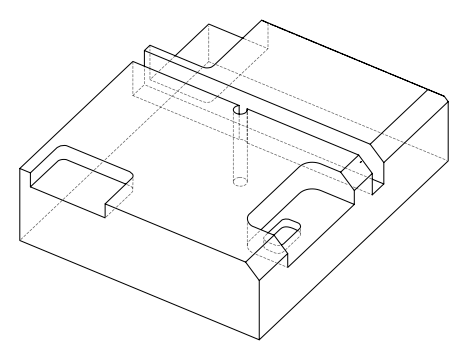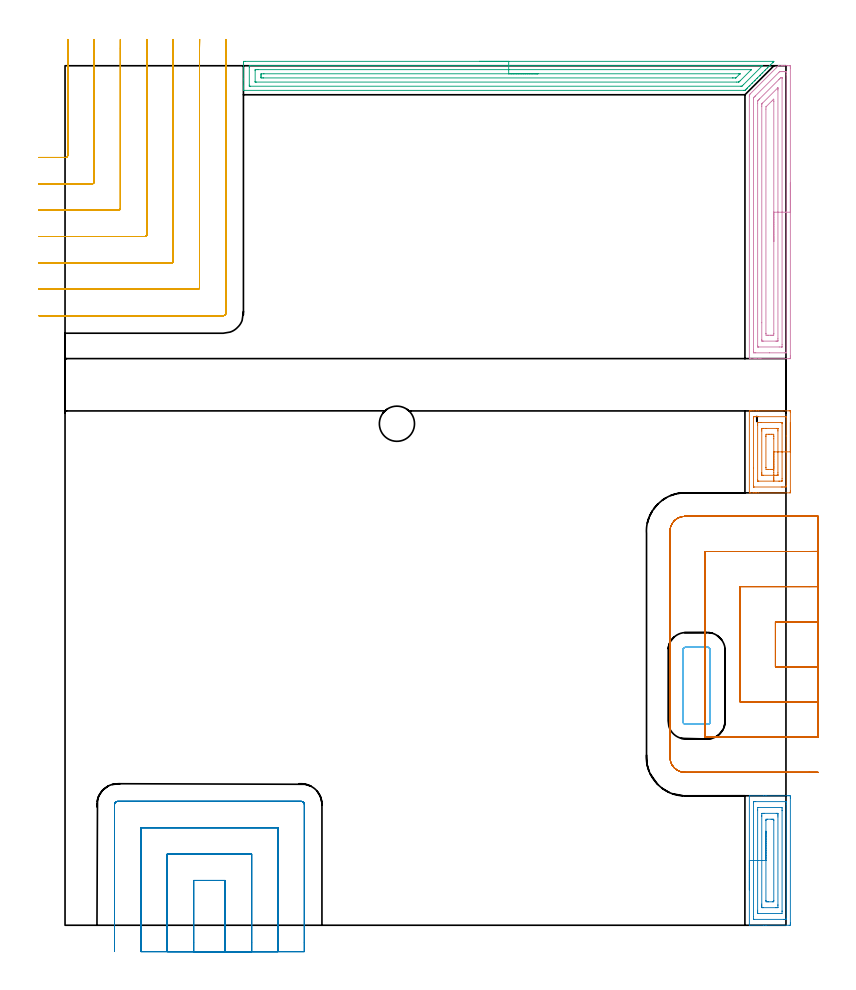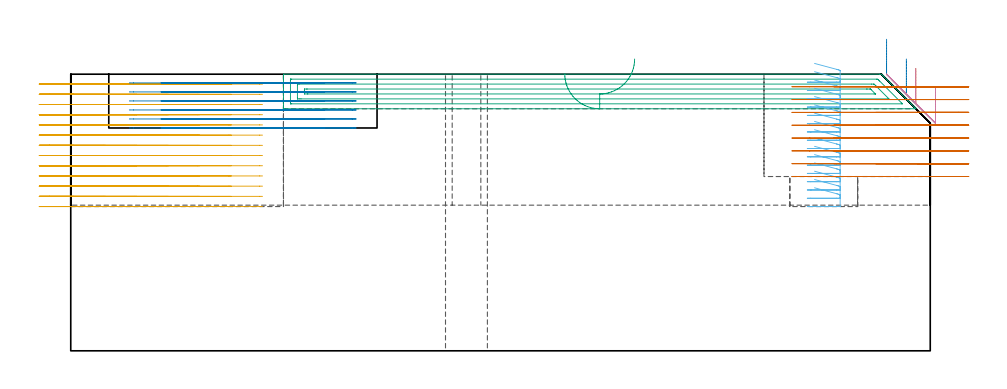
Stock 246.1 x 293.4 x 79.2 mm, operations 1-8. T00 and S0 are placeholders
(PLAN: 11 operations, 7 tool changes, 71.4 min)
(1 AREA_MILL | FG_CHAMFER_SURFACE | UGT0205_001 | 1.43 min | 4120 mm3)
(2 AREA_MILL_1 | FG_CHAMFER_SURFACE_1 | UGT0205_001 | 2.08 min | 5020 mm3)
(3 AREA_MILL_2 | FG_CHAMFER_SURFACE_2 | UGT0205_001 | 5.86 min | 9342 mm3)
(4 AREA_MILL_3 | FG_CHAMFER_SURFACE_3 | UGT0205_001 | 4.18 min | 9931 mm3)
(5 MILL_CORNER_NOTCH_RECTANGULAR | CORNER_NOTCH_RECTANGULAR | NXT0201_011 | Follow Part, ap 3, ae 75% | 21.27 min | 210080 mm3)
(6 MILL_RECTANGULAR_POCKET | POCKET_RECTANGULAR_STRAIGHT | NXT0201_013 | Follow Part, ap 2.5, ae 75% | 3.62 min | 25535 mm3)
(7 MILL_SLOT | SLOT_PARTIAL_RECTANGULAR | NXT0201_012 | Follow Part, ap 4, ae 75% | 12.75 min | 120935 mm3)
(8 MILL_SLOT_1 | SLOT_PARTIAL_RECTANGULAR_1 | NXT0201_011 | Follow Part, ap 3, ae 75% | 8.46 min | 56816 mm3)
(9 MILL_RECTANGULAR_SLOT | SLOT_RECTANGULAR | NXT0201_012 | Follow Part, ap 4, ae 75% | 11.36 min | 163171 mm3)
(10 SPOT_DRILL | STEP1HOLE | NXT0321_9005460120000 | 0.03 min | 5 mm3)
(11 DRILL_THROUGH_HOLE_INTO_CENTER | STEP1HOLE | UGT0301_515 | 0.35 min | 8362 mm3)
(TOOL UGT0205_001 | Chamfer Mill 20 x 3 x 45 deg. | D20 FL50 Z2)
(TOOL NXT0201_011 | ENDMILL 12mm [2P460-1200-NA 1630] | D12 FL38 Z6)
(TOOL NXT0201_013 | ENDMILL 10mm | D10 FL30 Z4)
(TOOL NXT0201_012 | ENDMILL 16mm [2P460-1600-NA 1630] | D16 FL38 Z6)
(TOOL NXT0321_9005460120000 | NC Spot Drill, 142deg, 12mm, Carbide, Uncoated | D12 PA142 FL30 Z2)
(TOOL UGT0301_515 | Carbide Drill 12.0 mm | D12 PA118 FL101 Z2)
(OP 1 AREA_MILL)
G17 G21 G94 G90
T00 M6
G54
G17 G0 G90 X247.6 Y171.6 S1061 M3
G43 Z89.2 H0
Z75.2
G94 G1 Y171.562 Z74.328 F250.
Y171.448 Z73.464
Y171.259 Z72.612
Y170.997 Z71.78
Y170.663 Z70.974
Y170.26 Z70.2
Y169.792 Z69.464
Y169.26 Z68.772
Y168.671 Z68.129
Y168.028 Z67.54
Y167.336 Z67.008
Y166.6 Z66.54
Y165.826 Z66.137
Y165.02 Z65.803
Y164.188 Z65.541
Y163.336 Z65.352
Y162.472 Z65.238
Y161.6 Z65.2
Y148.209
X247.595 Y147.729 Z65.203
X247.592 Y147.61 Z65.206
X247.468 Y147.6 Z65.329
X236.646 Z76.147
X236.088 Z76.708
X235.768 Z77.028
X235.21 Z77.586
X234.889 Z77.905
X233.9 Z78.9
X233.747 Y147.603 Z79.045
X233.626 Y147.61 Z79.166
X233.604 Y147.657 Z79.19
X233.6 Y147.763 Z79.2
Y175.437
X233.602 Y175.59 Z79.188
X233.747 Y175.597 Z79.045
X233.9 Y175.6 Z78.9
X234.248 Z78.551
X234.889 Z77.905
X236.088 Z76.708
X236.646 Z76.147
X247.189 Z65.608
X247.471 Y175.597 Z65.326
X247.592 Y175.59 Z65.205
X247.599 Y175.467 Z65.199
X247.6 Y174.991 Z65.2
Y161.6
X246.186 Z66.614
X246.185 Y150.122 Z66.615
X246.184 Y149.995 Z66.616
X246.179 Y149.621 Z66.621
X245.814 Y149.606 Z66.986
X245.432 Y149.602 Z67.368
X244.942 Y149.6 Z67.858
X244.553 Z68.247
X235.278 Z77.522
X235.092 Y149.602 Z77.708
X235.062 Y149.604 Z77.738
X235.032 Y149.61 Z77.768
X235.021 Y149.617 Z77.779
X235.02 Y149.639 Z77.78
X235.015 Y149.867 Z77.785
X235.014 Y156.149 Z77.786
X235.015 Y173.078 Z77.785
X235.016 Y173.205 Z77.784
X235.021 Y173.579 Z77.779
X235.386 Y173.593 Z77.414
X235.768 Y173.598 Z77.032
X236.258 Y173.6 Z76.542
X236.646 Z76.154
X245.922 Z66.878
X246.108 Y173.598 Z66.692
X246.138 Y173.596 Z66.662
X246.168 Y173.59 Z66.632
X246.179 Y173.583 Z66.621
X246.18 Y173.561 Z66.62
X246.185 Y173.333 Z66.615
X246.186 Y167.02 Z66.614
Y161.6
X244.772 Z68.028
X244.771 Y152.451 Z68.029
X244.769 Y151.78 Z68.031
X244.767 Y151.67 Z68.033
X244.765 Y151.622 Z68.035
X244.723 Y151.608 Z68.077
X244.553 Y151.604 Z68.247
X243.852 Y151.6 Z68.948
X243.675 Z69.125
X236.823 Y151.601 Z75.977
X236.646 Y151.604 Z76.154
X236.47 Y151.61 Z76.33
X236.435 Y151.617 Z76.365
X236.432 Y151.648 Z76.368
X236.43 Y151.706 Z76.37
X236.429 Y151.78 Z76.371
X236.428 Y152.002 Z76.372
X236.429 Y170.749 Z76.371
X236.431 Y171.42 Z76.369
X236.433 Y171.53 Z76.367
X236.435 Y171.578 Z76.365
X236.477 Y171.592 Z76.323
X236.646 Y171.596 Z76.154
X237.348 Y171.6 Z75.452
X237.525 Z75.275
X244.377 Y171.599 Z68.423
X244.553 Y171.596 Z68.247
X244.73 Y171.59 Z68.07
X244.765 Y171.583 Z68.035
X244.768 Y171.552 Z68.032
X244.77 Y171.494 Z68.03
X244.771 Y171.42 Z68.029
X244.772 Y171.198 Z68.028
Y161.6
X243.357 Z69.443
Y154.458
X243.356 Y153.89 Z69.444
X243.353 Y153.698 Z69.447
X243.35 Y153.631 Z69.45
X243.345 Y153.609 Z69.455
X243.324 Y153.607 Z69.476
X243.219 Y153.604 Z69.581
X242.796 Y153.6 Z70.004
X242.762 Z70.038
X241.918 Z70.882
X238.37 Z74.43
X237.981 Y153.607 Z74.819
X237.884 Y153.61 Z74.916
X237.849 Y153.617 Z74.951
X237.847 Y153.648 Z74.953
X237.845 Y153.731 Z74.955
X237.843 Y154.135 Z74.957
Y154.458
Y168.742
X237.844 Y169.31 Z74.956
X237.847 Y169.501 Z74.953
X237.85 Y169.569 Z74.95
X237.855 Y169.591 Z74.945
X237.876 Y169.592 Z74.924
X237.981 Y169.596 Z74.819
X238.404 Y169.6 Z74.396
X238.438 Z74.362
X239.282 Z73.518
X242.83 Z69.97
X243.219 Y169.593 Z69.581
X243.316 Y169.59 Z69.484
X243.351 Y169.583 Z69.449
X243.353 Y169.552 Z69.447
X243.355 Y169.469 Z69.445
X243.357 Y169.065 Z69.443
Y168.742
Y161.6
X241.943 Z70.857
X241.942 Y156.219 Z70.858
X241.918 Y155.61 Z70.882
X241.669 Y155.603 Z71.131
X241.039 Y155.6 Z71.761
X240.794 Z72.006
X240.161 Z72.639
X239.914 Y155.601 Z72.886
X239.282 Y155.61 Z73.518
X239.258 Y156.244 Z73.542
X239.257 Y156.269 Z73.543
Y166.956
X239.258 Y166.981 Z73.542
X239.282 Y167.59 Z73.518
X239.53 Y167.597 Z73.27
X240.161 Y167.6 Z72.639
X240.406 Z72.394
X241.039 Z71.761
X241.286 Y167.599 Z71.514
X241.918 Y167.59 Z70.882
X241.942 Y166.956 Z70.858
X241.943 Y166.931 Z70.857
Y166.064
Y161.6
Y160.728 Z70.895
Y159.864 Z71.009
Y159.012 Z71.198
Y158.18 Z71.46
Y157.374 Z71.794
Y156.6 Z72.197
Y155.864 Z72.665
Y155.172 Z73.196
Y154.529 Z73.786
Y153.94 Z74.429
Y153.409 Z75.121
Y152.94 Z75.857
Y152.537 Z76.631
Y152.203 Z77.437
Y151.941 Z78.269
Y151.752 Z79.12
Y151.638 Z79.985
Y151.6 Z80.857
G0 Z89.2
M5
M2
(OP 2 AREA_MILL_1)
G17 G21 G94 G90
T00 M6
G54
G17 G0 G90 X233.6 Y12.1 S1061 M3
G43 Z89.2 H0
G94 G1 Y12.138 Z88.328 F250.
Y12.252 Z87.463
Y12.441 Z86.612
Y12.703 Z85.78
Y13.037 Z84.974
Y13.44 Z84.2
Y13.909 Z83.464
Y14.44 Z82.772
Y15.029 Z82.129
Y15.672 Z81.539
Y16.364 Z81.008
Y17.1 Z80.54
Y17.874 Z80.137
Y18.68 Z79.803
Y19.512 Z79.541
Y20.364 Z79.352
Y21.228 Z79.238
Y22.1 Z79.2
Y44.171
X233.606 Y44.19 Z79.193
X233.655 Y44.2 Z79.144
X238.462 Z74.337
X239.282 Z73.512
X246.779 Z66.016
X247.189 Y44.197 Z65.606
X247.591 Y44.192 Z65.205
X247.598 Y43.729 Z65.202
X247.6 Y43.316 Z65.2
Y0.941
X247.598 Y0.471 Z65.202
X247.591 Y0.008 Z65.205
X247.189 Y0. Z65.606
X239.282 Z73.512
X238.462 Z74.337
X233.653 Y0.001 Z79.145
X233.605 Y0.01 Z79.193
X233.6 Y0.029 Z79.2
Y22.1
X235.014 Z77.786
X235.015 Y41.838 Z77.785
X235.016 Y41.964 Z77.784
X235.02 Y42.152 Z77.78
X235.022 Y42.19 Z77.778
X235.141 Y42.194 Z77.659
X235.298 Y42.198 Z77.502
X235.533 Y42.2 Z77.267
X235.768 Z77.032
X246.076 Y42.199 Z66.724
X246.144 Y42.194 Z66.656
X246.167 Y42.19 Z66.633
X246.179 Y42.184 Z66.621
X246.181 Y42.156 Z66.619
X246.184 Y42.091 Z66.616
X246.185 Y41.964 Z66.615
X246.186 Y41.206 Z66.614
X246.185 Y2.362 Z66.615
X246.184 Y2.236 Z66.616
X246.18 Y2.048 Z66.62
X246.178 Y2.01 Z66.622
X246.059 Y2.006 Z66.741
X245.902 Y2.002 Z66.898
X245.667 Y2. Z67.133
X245.432 Z67.368
X235.124 Y2.001 Z77.676
X235.056 Y2.006 Z77.744
X235.033 Y2.01 Z77.767
X235.021 Y2.016 Z77.779
X235.019 Y2.044 Z77.781
X235.016 Y2.11 Z77.784
X235.015 Y2.236 Z77.785
X235.014 Y2.994 Z77.786
Y22.1
X236.428 Z76.372
X236.429 Y39.315 Z76.371
X236.43 Y39.533 Z76.37
X236.436 Y40.198 Z76.364
X236.645 Y40.2 Z76.155
X244.551 Z68.249
X244.765 Y40.198 Z68.035
X244.768 Y39.983 Z68.032
X244.771 Y39.315 Z68.029
X244.772 Y39.096
X244.771 Y4.885
X244.77 Y4.667 Z68.03
X244.764 Y4.002 Z68.036
X244.555 Y4. Z68.245
X236.649 Z76.151
X236.436 Y4.002 Z76.364
X236.432 Y4.217 Z76.368
X236.429 Y4.885 Z76.371
Y5.104
X236.428 Y22.1 Z76.372
X237.843 Z74.957
Y37.23
X237.844 Y37.55 Z74.956
X237.848 Y38.108 Z74.952
X237.849 Y38.184 Z74.951
X237.919 Y38.19 Z74.881
X238.08 Y38.195 Z74.72
X238.404 Y38.199 Z74.396
X238.635 Y38.2 Z74.165
X242.796 Z70.004
X243.028 Z69.772
X243.21 Y38.197 Z69.59
X243.302 Y38.194 Z69.498
X243.343 Y38.19 Z69.457
X243.35 Y38.168 Z69.45
X243.355 Y37.872 Z69.445
X243.356 Y37.55 Z69.444
X243.357 Y36.986 Z69.443
Y6.97
X243.356 Y6.651 Z69.444
X243.352 Y6.092 Z69.448
X243.351 Y6.016 Z69.449
X243.281 Y6.01 Z69.519
X243.12 Y6.005 Z69.68
X242.796 Y6.001 Z70.004
X242.565 Y6. Z70.235
X238.404 Z74.396
X238.172 Z74.628
X237.99 Y6.003 Z74.81
X237.898 Y6.006 Z74.902
X237.857 Y6.01 Z74.943
X237.85 Y6.032 Z74.95
X237.846 Y6.329 Z74.955
X237.844 Y6.651 Z74.956
X237.843 Y7.214 Z74.957
Y22.1
X239.257 Z73.543
Y35.784
X239.258 Y35.808 Z73.542
X239.282 Y36.19 Z73.518
X239.748 Y36.199 Z73.052
X241.039 Y36.2 Z71.761
X241.505 Y36.199 Z71.295
X241.918 Y36.19 Z70.882
X241.942 Y35.784 Z70.858
X241.943 Y35.759 Z70.857
Y8.416
X241.942 Y8.392 Z70.858
X241.918 Y8.01 Z70.882
X241.452 Y8.001 Z71.348
X240.161 Y8. Z72.639
X239.695 Y8.001 Z73.105
X239.282 Y8.01 Z73.518
X239.258 Y8.416 Z73.542
X239.257 Y8.441 Z73.543
Y22.1
Y22.972 Z73.581
Y23.837 Z73.695
Y24.688 Z73.884
Y25.52 Z74.146
Y26.326 Z74.48
Y27.1 Z74.883
Y27.836 Z75.352
Y28.528 Z75.883
Y29.171 Z76.472
Y29.76 Z77.115
Y30.292 Z77.807
Y30.76 Z78.543
Y31.163 Z79.317
Y31.497 Z80.123
Y31.759 Z80.955
Y31.948 Z81.807
Y32.062 Z82.672
Y32.1 Z83.543
G0 Z89.2
M5
M2
(OP 3 AREA_MILL_2)
G17 G21 G94 G90
T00 M6
G54
G17 G0 G90 X141.45 Y294.9 S1061 M3
G43 Z89.2 H0
Z79.3
G94 G1 X141.488 Z78.428 F250.
X141.602 Z77.563
X141.791 Z76.712
X142.053 Z75.88
X142.387 Z75.074
X142.79 Z74.3
X143.258 Z73.564
X143.79 Z72.872
X144.379 Z72.229
X145.022 Z71.64
X145.714 Z71.108
X146.45 Z70.64
X147.224 Z70.237
X148.03 Z69.903
X148.862 Z69.641
X149.714 Z69.452
X150.578 Z69.338
X151.45 Z69.3
X241.765
X241.983 Y294.895 Z69.304
X241.919 Y294.824 Z69.374
X241.715 Y294.615 Z69.585
X241.667 Y294.567 Z69.632
X241.483 Y294.381 Z69.815
X240.794 Y293.694 Z70.506
X240.597 Y293.495 Z70.701
X239.921 Y292.821 Z71.379
X239.71 Y292.609 Z71.588
X239.049 Y291.949 Z72.251
X238.824 Y291.723 Z72.474
X238.176 Y291.076 Z73.124
X237.938 Y290.836 Z73.36
X237.303 Y290.203 Z73.997
X237.261 Y290.161 Z74.039
X237.052 Y289.95 Z74.246
X236.43 Y289.33 Z74.87
X236.37 Y289.27 Z74.929
X236.166 Y289.064 Z75.132
X235.557 Y288.457 Z75.743
X235.48 Y288.379 Z75.82
X235.279 Y288.178 Z76.019
X234.684 Y287.584 Z76.616
X234.589 Y287.488 Z76.711
X234.393 Y287.291 Z76.905
X233.811 Y286.711 Z77.489
X233.698 Y286.597 Z77.601
X233.507 Y286.405 Z77.791
X232.938 Y285.838 Z78.362
X232.807 Y285.706 Z78.492
X232.621 Y285.519 Z78.677
X232.51 Y285.409 Z78.789
X232.23 Y285.13 Z79.069
X232.136 Y285.038 Z79.161
X232.1 Y285.007 Z79.193
X231.619 Y285. Z79.2
X61.037
X60.91 Y285.003 Z79.188
X60.907 Y285.022 Z79.169
X60.9 Y285.318 Z78.881
Y285.862 Z78.337
Y286.405 Z77.79
Y288.449 Z75.748
Y289.064 Z75.131
Y294.074 Z70.123
X60.903 Y294.381 Z69.816
X60.908 Y294.891 Z69.305
X60.967 Y294.894 Z69.303
X61.482 Y294.9 Z69.3
X151.45
Y293.486 Z70.714
X237.864
X238.059 Y293.479 Z70.721
X238.112 Y293.471 Z70.729
X238.1 Y293.456 Z70.744
X238.08 Y293.433 Z70.767
X238. Y293.35 Z70.85
X237.932 Y293.281 Z70.919
X231.619 Y286.969 Z77.231
X231.334 Y286.689 Z77.511
X231.127 Y286.488 Z77.712
X231.054 Y286.421 Z77.779
X230.719 Y286.414 Z77.786
X63.264
X63.043 Y286.416 Z77.784
X62.938 Y286.419 Z77.781
X62.917 Y286.421 Z77.779
X62.91 Y286.431 Z77.769
X62.906 Y286.464 Z77.736
X62.902 Y286.544 Z77.656
X62.9 Y286.766 Z77.434
X62.901 Y292.97 Z71.23
X62.906 Y293.332 Z70.868
X62.91 Y293.435 Z70.765
X62.915 Y293.48 Z70.72
X62.934 Y293.481 Z70.719
X63.043 Y293.484 Z70.716
X63.264 Y293.486 Z70.714
X151.45
Y292.072 Z72.128
X234.06 Y292.071 Z72.129
X234.149 Y292.07 Z72.13
X234.206 Y292.068 Z72.132
X234.246 Y292.065 Z72.135
X234.235 Y292.046 Z72.154
X234.163 Y291.966 Z72.234
X234.107 Y291.907 Z72.293
X230.553 Y288.353 Z75.847
X230.375 Y288.178 Z76.022
X230.103 Y287.914 Z76.286
X230.009 Y287.835 Z76.365
X229.838 Y287.833 Z76.367
X229.297 Y287.829 Z76.371
X65.396
X65.045 Y287.83 Z76.37
X64.929 Y287.833 Z76.367
X64.916 Y287.834 Z76.366
X64.91 Y287.861 Z76.339
X64.904 Y287.937 Z76.263
X64.901 Y288.033 Z76.167
Y291.723 Z72.477
X64.902 Y291.865 Z72.335
X64.91 Y292.01 Z72.19
X64.922 Y292.065 Z72.135
X64.958 Y292.067 Z72.133
X65.045 Y292.069 Z72.131
X65.585 Y292.071 Z72.129
X65.936 Y292.072 Z72.128
X151.45
Y290.657 Z73.543
X230.018
X230.332 Y290.656 Z73.544
X230.385 Y290.654 Z73.546
X230.395 Y290.652 Z73.548
X230.396 Y290.651 Z73.549
X230.381 Y290.633 Z73.567
X230.33 Y290.579 Z73.621
X230.269 Y290.518 Z73.682
X229.199 Y289.448 Z74.752
X229.096 Y289.349 Z74.851
X229.025 Y289.283 Z74.917
X228.987 Y289.25 Z74.95
X228.947 Y289.248 Z74.952
X228.765 Y289.245 Z74.955
X228.056 Y289.243 Z74.957
X227.877
X67.717
X67.536 Y289.244 Z74.956
X66.969 Y289.25 Z74.95
X66.91 Y289.253 Z74.947
X66.907 Y289.337 Z74.863
X66.903 Y289.517 Z74.683
X66.9 Y289.877 Z74.323
Y289.95 Z74.25
X66.905 Y290.357 Z73.843
X66.91 Y290.56 Z73.64
X66.914 Y290.651 Z73.549
X67.011 Y290.653 Z73.547
X67.717 Y290.657 Z73.543
X67.897
X151.45
X152.322 Z73.581
X153.186 Z73.695
X154.038 Z73.883
X154.87 Z74.146
X155.676 Z74.48
X156.45 Z74.882
X157.186 Z75.351
X157.878 Z75.882
X158.521 Z76.472
X159.11 Z77.115
X159.642 Z77.807
X160.11 Z78.543
X160.513 Z79.316
X160.847 Z80.122
X161.109 Z80.954
X161.298 Z81.806
X161.412 Z82.671
X161.45 Z83.543
G0 Z89.2
M5
M2
(OP 4 AREA_MILL_3)
G17 G21 G94 G90
T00 M6
G54
G17 G0 G90 X247.6 Y253.4 S1061 M3
G43 Z89.2 H0
Z75.2
G94 G1 Y253.362 Z74.328 F250.
Y253.248 Z73.464
Y253.059 Z72.612
Y252.797 Z71.78
Y252.463 Z70.974
Y252.06 Z70.2
Y251.591 Z69.464
Y251.06 Z68.772
Y250.471 Z68.129
Y249.828 Z67.54
Y249.136 Z67.008
Y248.4 Z66.54
Y247.626 Z66.137
Y246.82 Z65.803
Y245.988 Z65.541
Y245.136 Z65.352
Y244.272 Z65.238
Y243.4 Z65.2
Y194.452
X247.599 Y193.978 Z65.201
X247.595 Y193.567 Z65.203
X247.591 Y193.41 Z65.206
X247.189 Y193.4 Z65.608
X237.525 Z75.269
X236.908 Z75.889
X236.647 Z76.15
X236.03 Z76.767
X235.768 Z77.028
X235.244 Z77.555
X233.844 Y193.401 Z78.955
X233.606 Y193.41 Z79.192
X233.6 Y193.533 Z79.2
Y283.026
Y283.495 Z79.184
X233.756 Y283.658 Z79.041
X233.897 Y283.798 Z78.901
X234.011 Y283.911 Z78.789
X242.796 Y292.698 Z70.001
X243.49 Y293.39 Z69.309
X243.652 Y293.4 Z69.148
X244.554 Z68.246
X244.908 Z67.891
X245.432 Z67.364
X245.694 Z67.103
X246.311 Z66.486
X246.572 Z66.225
X247.189 Y293.395 Z65.605
X247.59 Y293.39 Z65.204
X247.594 Y293.233 Z65.202
X247.599 Y292.822 Z65.201
X247.6 Y292.406 Z65.2
Y243.4
X246.186 Z66.614
X246.185 Y195.568 Z66.615
X246.184 Y195.473 Z66.616
X246.181 Y195.426 Z66.619
X246.18 Y195.411 Z66.62
X246.14 Y195.409 Z66.66
X245.785 Y195.401 Z67.015
X240.515 Y195.4 Z72.285
X235.768 Y195.401 Z77.032
X235.24 Y195.404 Z77.56
X235.087 Y195.41 Z77.713
X235.021 Y195.428 Z77.779
X235.017 Y195.63 Z77.783
X235.015 Y195.759 Z77.785
X235.014 Y196.523 Z77.786
X235.015 Y282.136 Z77.785
X235.018 Y282.327 Z77.782
X235.021 Y282.422 Z77.779
X235.025 Y282.463 Z77.775
X235.053 Y282.494 Z77.747
X235.233 Y282.679 Z77.567
X235.576 Y283.027 Z77.224
X235.673 Y283.123 Z77.127
X243.675 Y291.124 Z69.125
X243.944 Y291.382 Z68.856
X244.205 Y291.394 Z68.595
X244.554 Y291.398 Z68.246
X245.078 Y291.4 Z67.722
X245.432 Y291.399 Z67.368
X245.96 Y291.396 Z66.84
X246.113 Y291.39 Z66.687
X246.179 Y291.372 Z66.621
X246.183 Y291.17 Z66.617
X246.185 Y291.041 Z66.615
X246.186 Y290.277 Z66.614
Y243.4
X244.772 Z68.028
X244.771 Y198.21 Z68.029
X244.768 Y197.54 Z68.032
X244.766 Y197.431 Z68.034
X244.765 Y197.411 Z68.035
X244.737 Y197.407 Z68.063
X244.69 Y197.402 Z68.11
X244.554 Y197.401 Z68.246
X243.813 Y197.4 Z68.987
X236.784 Y197.401 Z76.016
X236.647 Y197.404 Z76.153
X236.509 Y197.41 Z76.291
X236.435 Y197.417 Z76.365
X236.432 Y197.467 Z76.368
X236.431 Y197.54 Z76.369
X236.429 Y197.76 Z76.371
Y280.576
X236.431 Y281.246 Z76.369
X236.433 Y281.356 Z76.367
X236.435 Y281.408 Z76.365
X236.453 Y281.442 Z76.347
X236.647 Y281.643 Z76.153
X236.89 Y281.89 Z75.91
X237.135 Y282.136 Z75.665
X243.675 Y288.676 Z69.125
X243.967 Y288.965 Z68.833
X244.269 Y289.26 Z68.531
X244.422 Y289.394 Z68.378
X244.554 Y289.393 Z68.246
X244.691 Y289.39 Z68.109
X244.765 Y289.383 Z68.035
X244.768 Y289.333 Z68.032
X244.77 Y289.26 Z68.031
X244.771 Y289.04 Z68.029
X244.772 Y243.4 Z68.028
X243.357 Z69.443
Y200.211
X243.354 Y199.646 Z69.446
X243.35 Y199.455 Z69.45
X243.341 Y199.41 Z69.459
X243.296 Y199.406 Z69.504
X243.197 Y199.403 Z69.603
X242.796 Y199.4 Z70.004
X242.718 Z70.082
X238.325 Y199.401 Z74.475
X237.994 Y199.41 Z74.806
X237.849 Y199.424 Z74.951
X237.848 Y199.505 Z74.952
X237.844 Y199.888 Z74.956
X237.843 Y205.678 Z74.957
Y279.465
X237.844 Y280.032 Z74.956
X237.848 Y280.355 Z74.952
X237.85 Y280.386 Z74.95
X237.875 Y280.417 Z74.925
X237.926 Y280.474 Z74.874
X238.006 Y280.557 Z74.794
X238.106 Y280.657 Z74.694
X243.217 Y285.767 Z69.583
X243.249 Y285.798 Z69.551
X243.296 Y285.837 Z69.504
X243.351 Y285.879 Z69.449
X243.353 Y285.813 Z69.447
X243.356 Y285.698 Z69.444
X243.357 Y285.467 Z69.443
Y285.13
Y243.4
X241.943 Z70.857
Y201.992
X241.942 Y201.968 Z70.858
X241.918 Y201.41 Z70.882
X241.621 Y201.403 Z71.179
X241.039 Y201.401 Z71.761
X240.745 Y201.4 Z72.055
X240.161 Y201.401 Z72.639
X239.865 Y201.402 Z72.935
X239.282 Y201.41 Z73.518
X239.258 Y201.992 Z73.542
X239.257 Y202.017 Z73.543
X239.258 Y278.599 Z73.542
X239.282 Y279.372 Z73.518
X239.325 Y279.422 Z73.475
X239.364 Y279.465 Z73.436
X241.144 Y281.246 Z71.656
X241.536 Y281.633 Z71.264
X241.918 Y282.008 Z70.882
X241.942 Y281.246 Z70.858
X241.943 Y281.221 Z70.857
Y243.4
Y242.528 Z70.895
Y241.663 Z71.009
Y240.812 Z71.198
Y239.98 Z71.46
Y239.174 Z71.794
Y238.4 Z72.197
Y237.664 Z72.665
Y236.972 Z73.196
Y236.329 Z73.786
Y235.74 Z74.429
Y235.208 Z75.121
Y234.74 Z75.857
Y234.337 Z76.631
Y234.003 Z77.437
Y233.741 Z78.269
Y233.552 Z79.12
Y233.438 Z79.985
Y233.4 Z80.857
G0 Z89.2
M5
M2
(OP 5 MILL_CORNER_NOTCH_RECTANGULAR)
G17 G21 G94 G90
T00 M6
G54
G17 G0 G90 X-9. Y262.1 S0 M3
G43 Z89.284 H1
Z76.362
G94 G1 X-6. F250.
X0.304 F500.
G3 X0.9 Y262.696 R0.6
G1 Y298.884
G2 X0.902 Y299.4 R54.
G1 X0.931 Y302.4 F250.
G0 Z89.284
X-9. Y253.1
Z76.362
G1 X-6.
X9.304 F500.
G3 X9.9 Y253.696 R0.6
G1 Y298.884
G2 X9.903 Y299.4 R45.
G1 X9.937 Y302.4 F250.
G0 Z89.284
X-9. Y244.1
Z76.362
G1 X-6.
X18.304 F500.
G3 X18.9 Y244.696 R0.6
G1 Y298.884
G2 X18.904 Y299.4 R36.
G1 X18.947 Y302.4 F250.
G0 Z89.284
X-9. Y235.1
Z76.362
G1 X-6.
X27.304 F500.
G3 X27.9 Y235.696 R0.6
G1 Y298.884
G2 X27.905 Y299.4 R27.
G1 X27.962 Y302.399 F250.
G0 Z89.284
X-9. Y226.1
Z76.362
G1 X-6.
X36.303 F500.
G3 X36.9 Y226.697 R0.6
G1 Y298.884
G2 X36.907 Y299.4 R18.
G1 X36.993 Y302.399 F250.
G0 Z89.284
X-9. Y217.1
Z76.362
G1 X-6.
X45.303 F500.
G3 X45.9 Y217.697 R0.6
G1 Y298.884
G2 X45.915 Y299.4 R9.
G1 X46.087 Y302.395 F250.
G0 Z89.284
X-9. Y208.1
Z76.362
G1 X-6.
X54.1 F500.
G3 X54.9 Y208.9 R0.8
G1 Y298.884
Y301.884 F250.
G0 Z89.284
X-9. Y262.1
Z73.44
G1 X-6.
X0.304 F500.
G3 X0.9 Y262.696 R0.6
G1 Y299.4
Y302.4 F250.
G0 Z89.284
X-9. Y253.1
Z73.44
G1 X-6.
X9.304 F500.
G3 X9.9 Y253.696 R0.6
G1 Y299.4
Y302.4 F250.
G0 Z89.284
X-9. Y244.1
Z73.44
G1 X-6.
X18.304 F500.
G3 X18.9 Y244.696 R0.6
G1 Y299.4
Y302.4 F250.
G0 Z89.284
X-9. Y235.1
Z73.44
G1 X-6.
X27.304 F500.
G3 X27.9 Y235.696 R0.6
G1 Y299.4
Y302.4 F250.
G0 Z89.284
X-9. Y226.1
Z73.44
G1 X-6.
X36.303 F500.
G3 X36.9 Y226.697 R0.6
G1 Y299.4
Y302.4 F250.
G0 Z89.284
X-9. Y217.1
Z73.44
G1 X-6.
X45.303 F500.
G3 X45.9 Y217.697 R0.6
G1 Y299.4
Y302.4 F250.
G0 Z89.284
X-9. Y208.1
Z73.44
G1 X-6.
X54.1 F500.
G3 X54.9 Y208.9 R0.8
G1 Y299.4
Y302.4 F250.
G0 Z89.284
X-9. Y262.1
Z70.519
G1 X-6.
X0.304 F500.
G3 X0.9 Y262.696 R0.6
G1 Y299.4
Y302.4 F250.
G0 Z89.284
X-9. Y253.1
Z70.519
G1 X-6.
X9.304 F500.
G3 X9.9 Y253.696 R0.6
G1 Y299.4
Y302.4 F250.
G0 Z89.284
X-9. Y244.1
Z70.519
G1 X-6.
X18.304 F500.
G3 X18.9 Y244.696 R0.6
G1 Y299.4
Y302.4 F250.
G0 Z89.284
X-9. Y235.1
Z70.519
G1 X-6.
X27.304 F500.
G3 X27.9 Y235.696 R0.6
G1 Y299.4
Y302.4 F250.
G0 Z89.284
X-9. Y226.1
Z70.519
G1 X-6.
X36.303 F500.
G3 X36.9 Y226.697 R0.6
G1 Y299.4
Y302.4 F250.
G0 Z89.284
X-9. Y217.1
Z70.519
G1 X-6.
X45.303 F500.
G3 X45.9 Y217.697 R0.6
G1 Y299.4
Y302.4 F250.
G0 Z89.284
X-9. Y208.1
Z70.519
G1 X-6.
X54.1 F500.
G3 X54.9 Y208.9 R0.8
G1 Y299.4
Y302.4 F250.
G0 Z89.284
X-9. Y262.1
Z67.597
G1 X-6.
X0.304 F500.
G3 X0.9 Y262.696 R0.6
G1 Y299.4
Y302.4 F250.
G0 Z89.284
X-9. Y253.1
Z67.597
G1 X-6.
X9.304 F500.
G3 X9.9 Y253.696 R0.6
G1 Y299.4
Y302.4 F250.
G0 Z89.284
X-9. Y244.1
Z67.597
G1 X-6.
X18.304 F500.
G3 X18.9 Y244.696 R0.6
G1 Y299.4
Y302.4 F250.
G0 Z89.284
X-9. Y235.1
Z67.597
G1 X-6.
X27.304 F500.
G3 X27.9 Y235.696 R0.6
G1 Y299.4
Y302.4 F250.
G0 Z89.284
X-9. Y226.1
Z67.597
G1 X-6.
X36.303 F500.
G3 X36.9 Y226.697 R0.6
G1 Y299.4
Y302.4 F250.
G0 Z89.284
X-9. Y217.1
Z67.597
G1 X-6.
X45.303 F500.
G3 X45.9 Y217.697 R0.6
G1 Y299.4
Y302.4 F250.
G0 Z89.284
X-9. Y208.1
Z67.597
G1 X-6.
X54.1 F500.
G3 X54.9 Y208.9 R0.8
G1 Y299.4
Y302.4 F250.
G0 Z89.284
X-9. Y262.1
Z64.675
G1 X-6.
X0.304 F500.
G3 X0.9 Y262.696 R0.6
G1 Y299.4
Y302.4 F250.
G0 Z89.284
X-9. Y253.1
Z64.675
G1 X-6.
X9.304 F500.
G3 X9.9 Y253.696 R0.6
G1 Y299.4
Y302.4 F250.
G0 Z89.284
X-9. Y244.1
Z64.675
G1 X-6.
X18.304 F500.
G3 X18.9 Y244.696 R0.6
G1 Y299.4
Y302.4 F250.
G0 Z89.284
X-9. Y235.1
Z64.675
G1 X-6.
X27.304 F500.
G3 X27.9 Y235.696 R0.6
G1 Y299.4
Y302.4 F250.
G0 Z89.284
X-9. Y226.1
Z64.675
G1 X-6.
X36.303 F500.
G3 X36.9 Y226.697 R0.6
G1 Y299.4
Y302.4 F250.
G0 Z89.284
X-9. Y217.1
Z64.675
G1 X-6.
X45.303 F500.
G3 X45.9 Y217.697 R0.6
G1 Y299.4
Y302.4 F250.
G0 Z89.284
X-9. Y208.1
Z64.675
G1 X-6.
X54.1 F500.
G3 X54.9 Y208.9 R0.8
G1 Y299.4
Y302.4 F250.
G0 Z89.284
X-9. Y262.1
Z61.753
G1 X-6.
X0.304 F500.
G3 X0.9 Y262.696 R0.6
G1 Y299.4
Y302.4 F250.
G0 Z89.284
X-9. Y253.1
Z61.753
G1 X-6.
X9.304 F500.
G3 X9.9 Y253.696 R0.6
G1 Y299.4
Y302.4 F250.
G0 Z89.284
X-9. Y244.1
Z61.753
G1 X-6.
X18.304 F500.
G3 X18.9 Y244.696 R0.6
G1 Y299.4
Y302.4 F250.
G0 Z89.284
X-9. Y235.1
Z61.753
G1 X-6.
X27.304 F500.
G3 X27.9 Y235.696 R0.6
G1 Y299.4
Y302.4 F250.
G0 Z89.284
X-9. Y226.1
Z61.753
G1 X-6.
X36.303 F500.
G3 X36.9 Y226.697 R0.6
G1 Y299.4
Y302.4 F250.
G0 Z89.284
X-9. Y217.1
Z61.753
G1 X-6.
X45.303 F500.
G3 X45.9 Y217.697 R0.6
G1 Y299.4
Y302.4 F250.
G0 Z89.284
X-9. Y208.1
Z61.753
G1 X-6.
X54.1 F500.
G3 X54.9 Y208.9 R0.8
G1 Y299.4
Y302.4 F250.
G0 Z89.284
X-9. Y262.1
Z58.831
G1 X-6.
X0.304 F500.
G3 X0.9 Y262.696 R0.6
G1 Y299.4
Y302.4 F250.
G0 Z89.284
X-9. Y253.1
Z58.831
G1 X-6.
X9.304 F500.
G3 X9.9 Y253.696 R0.6
G1 Y299.4
Y302.4 F250.
G0 Z89.284
X-9. Y244.1
Z58.831
G1 X-6.
X18.304 F500.
G3 X18.9 Y244.696 R0.6
G1 Y299.4
Y302.4 F250.
G0 Z89.284
X-9. Y235.1
Z58.831
G1 X-6.
X27.304 F500.
G3 X27.9 Y235.696 R0.6
G1 Y299.4
Y302.4 F250.
G0 Z89.284
X-9. Y226.1
Z58.831
G1 X-6.
X36.303 F500.
G3 X36.9 Y226.697 R0.6
G1 Y299.4
Y302.4 F250.
G0 Z89.284
X-9. Y217.1
Z58.831
G1 X-6.
X45.303 F500.
G3 X45.9 Y217.697 R0.6
G1 Y299.4
Y302.4 F250.
G0 Z89.284
X-9. Y208.1
Z58.831
G1 X-6.
X54.1 F500.
G3 X54.9 Y208.9 R0.8
G1 Y299.4
Y302.4 F250.
G0 Z89.284
X-9. Y262.1
Z55.909
G1 X-6.
X0.304 F500.
G3 X0.9 Y262.696 R0.6
G1 Y299.4
Y302.4 F250.
G0 Z89.284
X-9. Y253.1
Z55.909
G1 X-6.
X9.304 F500.
G3 X9.9 Y253.696 R0.6
G1 Y299.4
Y302.4 F250.
G0 Z89.284
X-9. Y244.1
Z55.909
G1 X-6.
X18.304 F500.
G3 X18.9 Y244.696 R0.6
G1 Y299.4
Y302.4 F250.
G0 Z89.284
X-9. Y235.1
Z55.909
G1 X-6.
X27.304 F500.
G3 X27.9 Y235.696 R0.6
G1 Y299.4
Y302.4 F250.
G0 Z89.284
X-9. Y226.1
Z55.909
G1 X-6.
X36.303 F500.
G3 X36.9 Y226.697 R0.6
G1 Y299.4
Y302.4 F250.
G0 Z89.284
X-9. Y217.1
Z55.909
G1 X-6.
X45.303 F500.
G3 X45.9 Y217.697 R0.6
G1 Y299.4
Y302.4 F250.
G0 Z89.284
X-9. Y208.1
Z55.909
G1 X-6.
X54.1 F500.
G3 X54.9 Y208.9 R0.8
G1 Y299.4
Y302.4 F250.
G0 Z89.284
X-9. Y262.1
Z52.987
G1 X-6.
X0.304 F500.
G3 X0.9 Y262.696 R0.6
G1 Y299.4
Y302.4 F250.
G0 Z89.284
X-9. Y253.1
Z52.987
G1 X-6.
X9.304 F500.
G3 X9.9 Y253.696 R0.6
G1 Y299.4
Y302.4 F250.
G0 Z89.284
X-9. Y244.1
Z52.987
G1 X-6.
X18.304 F500.
G3 X18.9 Y244.696 R0.6
G1 Y299.4
Y302.4 F250.
G0 Z89.284
X-9. Y235.1
Z52.987
G1 X-6.
X27.304 F500.
G3 X27.9 Y235.696 R0.6
G1 Y299.4
Y302.4 F250.
G0 Z89.284
X-9. Y226.1
Z52.987
G1 X-6.
X36.303 F500.
G3 X36.9 Y226.697 R0.6
G1 Y299.4
Y302.4 F250.
G0 Z89.284
X-9. Y217.1
Z52.987
G1 X-6.
X45.303 F500.
G3 X45.9 Y217.697 R0.6
G1 Y299.4
Y302.4 F250.
G0 Z89.284
X-9. Y208.1
Z52.987
G1 X-6.
X54.1 F500.
G3 X54.9 Y208.9 R0.8
G1 Y299.4
Y302.4 F250.
G0 Z89.284
X-9. Y262.1
Z50.066
G1 X-6.
X0.304 F500.
G3 X0.9 Y262.696 R0.6
G1 Y299.4
Y302.4 F250.
G0 Z89.284
X-9. Y253.1
Z50.066
G1 X-6.
X9.304 F500.
G3 X9.9 Y253.696 R0.6
G1 Y299.4
Y302.4 F250.
G0 Z89.284
X-9. Y244.1
Z50.066
G1 X-6.
X18.304 F500.
G3 X18.9 Y244.696 R0.6
G1 Y299.4
Y302.4 F250.
G0 Z89.284
X-9. Y235.1
Z50.066
G1 X-6.
X27.304 F500.
G3 X27.9 Y235.696 R0.6
G1 Y299.4
Y302.4 F250.
G0 Z89.284
X-9. Y226.1
Z50.066
G1 X-6.
X36.303 F500.
G3 X36.9 Y226.697 R0.6
G1 Y299.4
Y302.4 F250.
G0 Z89.284
X-9. Y217.1
Z50.066
G1 X-6.
X45.303 F500.
G3 X45.9 Y217.697 R0.6
G1 Y299.4
Y302.4 F250.
G0 Z89.284
X-9. Y208.1
Z50.066
G1 X-6.
X54.1 F500.
G3 X54.9 Y208.9 R0.8
G1 Y299.4
Y302.4 F250.
G0 Z89.284
X-9. Y262.1
Z47.144
G1 X-6.
X0.304 F500.
G3 X0.9 Y262.696 R0.6
G1 Y299.4
Y302.4 F250.
G0 Z89.284
X-9. Y253.1
Z47.144
G1 X-6.
X9.304 F500.
G3 X9.9 Y253.696 R0.6
G1 Y299.4
Y302.4 F250.
G0 Z89.284
X-9. Y244.1
Z47.144
G1 X-6.
X18.304 F500.
G3 X18.9 Y244.696 R0.6
G1 Y299.4
Y302.4 F250.
G0 Z89.284
X-9. Y235.1
Z47.144
G1 X-6.
X27.304 F500.
G3 X27.9 Y235.696 R0.6
G1 Y299.4
Y302.4 F250.
G0 Z89.284
X-9. Y226.1
Z47.144
G1 X-6.
X36.303 F500.
G3 X36.9 Y226.697 R0.6
G1 Y299.4
Y302.4 F250.
G0 Z89.284
X-9. Y217.1
Z47.144
G1 X-6.
X45.303 F500.
G3 X45.9 Y217.697 R0.6
G1 Y299.4
Y302.4 F250.
G0 Z89.284
X-9. Y208.1
Z47.144
G1 X-6.
X54.1 F500.
G3 X54.9 Y208.9 R0.8
G1 Y299.4
Y302.4 F250.
G0 Z89.284
X-9. Y262.1
Z44.222
G1 X-6.
X0.304 F500.
G3 X0.9 Y262.696 R0.6
G1 Y299.4
Y302.4 F250.
G0 Z89.284
X-9. Y253.1
Z44.222
G1 X-6.
X9.304 F500.
G3 X9.9 Y253.696 R0.6
G1 Y299.4
Y302.4 F250.
G0 Z89.284
X-9. Y244.1
Z44.222
G1 X-6.
X18.304 F500.
G3 X18.9 Y244.696 R0.6
G1 Y299.4
Y302.4 F250.
G0 Z89.284
X-9. Y235.1
Z44.222
G1 X-6.
X27.304 F500.
G3 X27.9 Y235.696 R0.6
G1 Y299.4
Y302.4 F250.
G0 Z89.284
X-9. Y226.1
Z44.222
G1 X-6.
X36.303 F500.
G3 X36.9 Y226.697 R0.6
G1 Y299.4
Y302.4 F250.
G0 Z89.284
X-9. Y217.1
Z44.222
G1 X-6.
X45.303 F500.
G3 X45.9 Y217.697 R0.6
G1 Y299.4
Y302.4 F250.
G0 Z89.284
X-9. Y208.1
Z44.222
G1 X-6.
X54.1 F500.
G3 X54.9 Y208.9 R0.8
G1 Y299.4
Y302.4 F250.
G0 Z89.284
X-9. Y262.1
Z41.3
G1 X-6.
X0.304 F500.
G3 X0.9 Y262.696 R0.6
G1 Y299.4
Y302.4 F250.
G0 Z89.284
X-9. Y253.1
Z41.3
G1 X-6.
X9.304 F500.
G3 X9.9 Y253.696 R0.6
G1 Y299.4
Y302.4 F250.
G0 Z89.284
X-9. Y244.1
Z41.3
G1 X-6.
X18.304 F500.
G3 X18.9 Y244.696 R0.6
G1 Y299.4
Y302.4 F250.
G0 Z89.284
X-9. Y235.1
Z41.3
G1 X-6.
X27.304 F500.
G3 X27.9 Y235.696 R0.6
G1 Y299.4
Y302.4 F250.
G0 Z89.284
X-9. Y226.1
Z41.3
G1 X-6.
X36.303 F500.
G3 X36.9 Y226.697 R0.6
G1 Y299.4
Y302.4 F250.
G0 Z89.284
X-9. Y217.1
Z41.3
G1 X-6.
X45.303 F500.
G3 X45.9 Y217.697 R0.6
G1 Y299.4
Y302.4 F250.
G0 Z89.284
X-9. Y208.1
Z41.3
G1 X-6.
X54.1 F500.
G3 X54.9 Y208.9 R0.8
G1 Y299.4
Y302.4 F250.
G0 Z89.284
M5
M2
(OP 6 MILL_RECTANGULAR_POCKET)
G17 G21 G94 G90
T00 M6
G54
G17 G0 G90 X212.968 Y68.6 S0 M3
G43 Z89.284 H0
Z82.284
G94 G1 X219.3 Z80.587 F250.
X219.4 Z80.561
X219.667 Y68.664 Z80.487
X219.907 Y68.799 Z80.413
X220.101 Y68.993 Z80.34
X220.236 Y69.233 Z80.266
X220.3 Y69.5 Z80.193
Y69.6 Z80.166
Y81.75 Z76.91
Y93.9 F500.
G3 X219.3 Y94.9 R1.
G1 X211.9
G3 X210.9 Y93.9 R1.
G1 Y69.6
G3 X211.9 Y68.6 R1.
G1 X219.3
G3 X220.3 Y69.6 R1.
G1 Y81.75
Y82.75
G0 X212.968 Y68.6 Z79.91
G1 X219.3 Z78.213 F250.
X219.4 Z78.187
X219.667 Y68.664 Z78.113
X219.907 Y68.799 Z78.039
X220.101 Y68.993 Z77.966
X220.236 Y69.233 Z77.892
X220.3 Y69.5 Z77.819
Y69.6 Z77.792
Y81.75 Z74.536
Y93.9 F500.
G3 X219.3 Y94.9 R1.
G1 X211.9
G3 X210.9 Y93.9 R1.
G1 Y69.6
G3 X211.9 Y68.6 R1.
G1 X219.3
G3 X220.3 Y69.6 R1.
G1 Y81.75
Y82.75
G0 X212.968 Y68.6 Z77.536
G1 X219.3 Z75.839 F250.
X219.4 Z75.813
X219.667 Y68.664 Z75.739
X219.907 Y68.799 Z75.665
X220.101 Y68.993 Z75.592
X220.236 Y69.233 Z75.518
X220.3 Y69.5 Z75.444
Y69.6 Z75.418
Y81.75 Z72.162
Y93.9 F500.
G3 X219.3 Y94.9 R1.
G1 X211.9
G3 X210.9 Y93.9 R1.
G1 Y69.6
G3 X211.9 Y68.6 R1.
G1 X219.3
G3 X220.3 Y69.6 R1.
G1 Y81.75
Y82.75
G0 X212.968 Y68.6 Z75.162
G1 X219.3 Z73.465 F250.
X219.4 Z73.439
X219.667 Y68.664 Z73.365
X219.907 Y68.799 Z73.291
X220.101 Y68.993 Z73.218
X220.236 Y69.233 Z73.144
X220.3 Y69.5 Z73.07
Y69.6 Z73.044
Y81.75 Z69.788
Y93.9 F500.
G3 X219.3 Y94.9 R1.
G1 X211.9
G3 X210.9 Y93.9 R1.
G1 Y69.6
G3 X211.9 Y68.6 R1.
G1 X219.3
G3 X220.3 Y69.6 R1.
G1 Y81.75
Y82.75
G0 X212.968 Y68.6 Z72.788
G1 X219.3 Z71.091 F250.
X219.4 Z71.065
X219.667 Y68.664 Z70.991
X219.907 Y68.799 Z70.917
X220.101 Y68.993 Z70.844
X220.236 Y69.233 Z70.77
X220.3 Y69.5 Z70.696
Y69.6 Z70.67
Y81.75 Z67.414
Y93.9 F500.
G3 X219.3 Y94.9 R1.
G1 X211.9
G3 X210.9 Y93.9 R1.
G1 Y69.6
G3 X211.9 Y68.6 R1.
G1 X219.3
G3 X220.3 Y69.6 R1.
G1 Y81.75
Y82.75
G0 X212.968 Y68.6 Z70.414
G1 X219.3 Z68.717 F250.
X219.4 Z68.691
X219.667 Y68.664 Z68.617
X219.907 Y68.799 Z68.543
X220.101 Y68.993 Z68.47
X220.236 Y69.233 Z68.396
X220.3 Y69.5 Z68.322
Y69.6 Z68.296
Y81.75 Z65.04
Y93.9 F500.
G3 X219.3 Y94.9 R1.
G1 X211.9
G3 X210.9 Y93.9 R1.
G1 Y69.6
G3 X211.9 Y68.6 R1.
G1 X219.3
G3 X220.3 Y69.6 R1.
G1 Y81.75
Y82.75
G0 X212.968 Y68.6 Z68.04
G1 X219.3 Z66.343 F250.
X219.4 Z66.317
X219.667 Y68.664 Z66.243
X219.907 Y68.799 Z66.169
X220.101 Y68.993 Z66.096
X220.236 Y69.233 Z66.022
X220.3 Y69.5 Z65.948
Y69.6 Z65.922
Y81.75 Z62.666
Y93.9 F500.
G3 X219.3 Y94.9 R1.
G1 X211.9
G3 X210.9 Y93.9 R1.
G1 Y69.6
G3 X211.9 Y68.6 R1.
G1 X219.3
G3 X220.3 Y69.6 R1.
G1 Y81.75
Y82.75
G0 X212.968 Y68.6 Z65.666
G1 X219.3 Z63.969 F250.
X219.4 Z63.943
X219.667 Y68.664 Z63.869
X219.907 Y68.799 Z63.795
X220.101 Y68.993 Z63.722
X220.236 Y69.233 Z63.648
X220.3 Y69.5 Z63.574
Y69.6 Z63.548
Y81.75 Z60.292
Y93.9 F500.
G3 X219.3 Y94.9 R1.
G1 X211.9
G3 X210.9 Y93.9 R1.
G1 Y69.6
G3 X211.9 Y68.6 R1.
G1 X219.3
G3 X220.3 Y69.6 R1.
G1 Y81.75
Y82.75
G0 X212.968 Y68.6 Z63.292
G1 X219.3 Z61.595 F250.
X219.4 Z61.569
X219.667 Y68.664 Z61.495
X219.907 Y68.799 Z61.421
X220.101 Y68.993 Z61.348
X220.236 Y69.233 Z61.274
X220.3 Y69.5 Z61.2
Y69.6 Z61.174
Y81.75 Z57.918
Y93.9 F500.
G3 X219.3 Y94.9 R1.
G1 X211.9
G3 X210.9 Y93.9 R1.
G1 Y69.6
G3 X211.9 Y68.6 R1.
G1 X219.3
G3 X220.3 Y69.6 R1.
G1 Y81.75
Y82.75
G0 X212.968 Y68.6 Z60.918
G1 X219.3 Z59.221 F250.
X219.4 Z59.195
X219.667 Y68.664 Z59.121
X219.907 Y68.799 Z59.047
X220.101 Y68.993 Z58.974
X220.236 Y69.233 Z58.9
X220.3 Y69.5 Z58.826
Y69.6 Z58.8
Y81.75 Z55.544
Y93.9 F500.
G3 X219.3 Y94.9 R1.
G1 X211.9
G3 X210.9 Y93.9 R1.
G1 Y69.6
G3 X211.9 Y68.6 R1.
G1 X219.3
G3 X220.3 Y69.6 R1.
G1 Y81.75
Y82.75
G0 X212.968 Y68.6 Z58.544
G1 X219.3 Z56.847 F250.
X219.4 Z56.821
X219.667 Y68.664 Z56.747
X219.907 Y68.799 Z56.673
X220.101 Y68.993 Z56.6
X220.236 Y69.233 Z56.526
X220.3 Y69.5 Z56.452
Y69.6 Z56.426
Y81.75 Z53.17
Y93.9 F500.
G3 X219.3 Y94.9 R1.
G1 X211.9
G3 X210.9 Y93.9 R1.
G1 Y69.6
G3 X211.9 Y68.6 R1.
G1 X219.3
G3 X220.3 Y69.6 R1.
G1 Y81.75
Y82.75
G0 X212.968 Y68.6 Z56.17
G1 X219.3 Z54.473 F250.
X219.4 Z54.447
X219.667 Y68.664 Z54.373
X219.907 Y68.799 Z54.299
X220.101 Y68.993 Z54.226
X220.236 Y69.233 Z54.152
X220.3 Y69.5 Z54.078
Y69.6 Z54.052
Y81.75 Z50.796
Y93.9 F500.
G3 X219.3 Y94.9 R1.
G1 X211.9
G3 X210.9 Y93.9 R1.
G1 Y69.6
G3 X211.9 Y68.6 R1.
G1 X219.3
G3 X220.3 Y69.6 R1.
G1 Y81.75
Y82.75
G0 X212.968 Y68.6 Z53.796
G1 X219.3 Z52.099 F250.
X219.4 Z52.073
X219.667 Y68.664 Z51.999
X219.907 Y68.799 Z51.925
X220.101 Y68.993 Z51.852
X220.236 Y69.233 Z51.778
X220.3 Y69.5 Z51.704
Y69.6 Z51.678
Y81.75 Z48.422
Y93.9 F500.
G3 X219.3 Y94.9 R1.
G1 X211.9
G3 X210.9 Y93.9 R1.
G1 Y69.6
G3 X211.9 Y68.6 R1.
G1 X219.3
G3 X220.3 Y69.6 R1.
G1 Y81.75
Y82.75
G0 X212.968 Y68.6 Z51.422
G1 X219.3 Z49.725 F250.
X219.4 Z49.699
X219.667 Y68.664 Z49.625
X219.907 Y68.799 Z49.551
X220.101 Y68.993 Z49.478
X220.236 Y69.233 Z49.404
X220.3 Y69.5 Z49.33
Y69.6 Z49.304
Y81.75 Z46.048
Y93.9 F500.
G3 X219.3 Y94.9 R1.
G1 X211.9
G3 X210.9 Y93.9 R1.
G1 Y69.6
G3 X211.9 Y68.6 R1.
G1 X219.3
G3 X220.3 Y69.6 R1.
G1 Y81.75
Y82.75
G0 X212.968 Y68.6 Z49.048
G1 X219.3 Z47.351 F250.
X219.4 Z47.325
X219.667 Y68.664 Z47.251
X219.907 Y68.799 Z47.177
X220.101 Y68.993 Z47.104
X220.236 Y69.233 Z47.03
X220.3 Y69.5 Z46.956
Y69.6 Z46.93
Y81.75 Z43.674
Y93.9 F500.
G3 X219.3 Y94.9 R1.
G1 X211.9
G3 X210.9 Y93.9 R1.
G1 Y69.6
G3 X211.9 Y68.6 R1.
G1 X219.3
G3 X220.3 Y69.6 R1.
G1 Y81.75
Y82.75
G0 X212.968 Y68.6 Z46.674
G1 X219.3 Z44.977 F250.
X219.4 Z44.951
X219.667 Y68.664 Z44.877
X219.907 Y68.799 Z44.803
X220.101 Y68.993 Z44.73
X220.236 Y69.233 Z44.656
X220.3 Y69.5 Z44.582
Y69.6 Z44.556
Y81.75 Z41.3
Y93.9 F500.
G3 X219.3 Y94.9 R1.
G1 X211.9
G3 X210.9 Y93.9 R1.
G1 Y69.6
G3 X211.9 Y68.6 R1.
G1 X219.3
G3 X220.3 Y69.6 R1.
G1 Y81.75
Y82.75
G0 Z89.284
M5
M2
(OP 7 MILL_SLOT)
G17 G21 G94 G90
T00 M6
G54
G17 G0 G90 X257.1 Y103.622 S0 M3
G43 Z89.284 H1
Z75.611
G94 G1 X254.1 Y103.601 F250.
X253.845 Y103.6 F500.
X242.5
Y88.2
X253.845
X254.1 Y88.199
X257.1 Y88.178 F250.
Y115.633
X254.1 Y115.601
G2 X253.845 Y115.6 R24. F500.
G1 X230.5
Y76.2
X253.845
G2 X254.1 Y76.199 R24.
G1 X257.1 Y76.167 F250.
X257.099 Y127.666
X254.1 Y127.603
G2 X253.845 Y127.6 R12. F500.
G1 X218.5
Y64.2
X253.845
G2 X254.1 Y64.197 R12.
G1 X257.099 Y64.134 F250.
X256.845 Y139.6
X253.845
X211.6 F500.
G3 X206.5 Y134.5 R5.1
G1 Y57.3
G3 X211.6 Y52.2 R5.1
G1 X253.845
X256.845 F250.
G0 X257.1 Y103.6 Z71.938
G1 X254.1
X242.5 F500.
Y88.2
X254.1
X257.1 F250.
Y115.6
X254.1
X230.5 F500.
Y76.2
X254.1
X257.1 F250.
Y127.6
X254.1
X218.5 F500.
Y64.2
X254.1
X257.1 F250.
X257.099 Y139.6
X254.099
X211.6 F500.
G3 X206.5 Y134.5 R5.1
G1 Y57.3
G3 X211.6 Y52.2 R5.1
G1 X254.099
X257.099 F250.
G0 X257.1 Y103.6 Z68.265
G1 X254.1
X242.5 F500.
Y88.2
X254.1
X257.1 F250.
Y115.6
X254.1
X230.5 F500.
Y76.2
X254.1
X257.1 F250.
Y127.6
X254.1
X218.5 F500.
Y64.2
X254.1
X257.1 F250.
Y139.6
X254.1
X211.6 F500.
G3 X206.5 Y134.5 R5.1
G1 Y57.3
G3 X211.6 Y52.2 R5.1
G1 X254.1
X257.1 F250.
G0 Y103.6 Z64.592
G1 X254.1
X242.5 F500.
Y88.2
X254.1
X257.1 F250.
Y115.6
X254.1
X230.5 F500.
Y76.2
X254.1
X257.1 F250.
Y127.6
X254.1
X218.5 F500.
Y64.2
X254.1
X257.1 F250.
Y139.6
X254.1
X211.6 F500.
G3 X206.5 Y134.5 R5.1
G1 Y57.3
G3 X211.6 Y52.2 R5.1
G1 X254.1
X257.1 F250.
G0 Y103.6 Z60.919
G1 X254.1
X242.5 F500.
Y88.2
X254.1
X257.1 F250.
Y115.6
X254.1
X230.5 F500.
Y76.2
X254.1
X257.1 F250.
Y127.6
X254.1
X218.5 F500.
Y64.2
X254.1
X257.1 F250.
Y139.6
X254.1
X211.6 F500.
G3 X206.5 Y134.5 R5.1
G1 Y57.3
G3 X211.6 Y52.2 R5.1
G1 X254.1
X257.1 F250.
G0 Y103.6 Z57.246
G1 X254.1
X242.5 F500.
Y88.2
X254.1
X257.1 F250.
Y115.6
X254.1
X230.5 F500.
Y76.2
X254.1
X257.1 F250.
Y127.6
X254.1
X218.5 F500.
Y64.2
X254.1
X257.1 F250.
Y139.6
X254.1
X211.6 F500.
G3 X206.5 Y134.5 R5.1
G1 Y57.3
G3 X211.6 Y52.2 R5.1
G1 X254.1
X257.1 F250.
G0 Y103.6 Z53.573
G1 X254.1
X242.5 F500.
Y88.2
X254.1
X257.1 F250.
Y115.6
X254.1
X230.5 F500.
Y76.2
X254.1
X257.1 F250.
Y127.6
X254.1
X218.5 F500.
Y64.2
X254.1
X257.1 F250.
Y139.6
X254.1
X211.6 F500.
G3 X206.5 Y134.5 R5.1
G1 Y57.3
G3 X211.6 Y52.2 R5.1
G1 X254.1
X257.1 F250.
G0 Y103.6 Z49.9
G1 X254.1
X242.5 F500.
Y88.2
X254.1
X257.1 F250.
Y115.6
X254.1
X230.5 F500.
Y76.2
X254.1
X257.1 F250.
Y127.6
X254.1
X218.5 F500.
Y64.2
X254.1
X257.1 F250.
Y139.6
X254.1
X211.6 F500.
G3 X206.5 Y134.5 R5.1
G1 Y57.3
G3 X211.6 Y52.2 R5.1
G1 X254.1
X257.1 F250.
G0 Z89.284
M5
M2
(OP 8 MILL_SLOT_1)
G17 G21 G94 G90
T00 M6
G54
G17 G0 G90 X54.7 Y-9. S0 M3
G43 Z89.284 H1
Z76.703
G94 G1 Y-6. F250.
Y15.3 F500.
X43.9
Y-6.
Y-9. F250.
X63.7
Y-6.
Y24.3 F500.
X34.9
Y-6.
Y-9. F250.
X72.7
Y-6.
Y33.3 F500.
X25.9
Y-6.
Y-9. F250.
X81.7
Y-6.
Y41.2 F500.
G3 X80.6 Y42.3 R1.1
G1 X18.
G3 X16.9 Y41.2 R1.1
G1 Y-6.
Y-9. F250.
G0 X54.7 Z74.123
G1 Y-6.
Y15.3 F500.
X43.9
Y-6.
Y-9. F250.
X63.7
Y-6.
Y24.3 F500.
X34.9
Y-6.
Y-9. F250.
X72.7
Y-6.
Y33.3 F500.
X25.9
Y-6.
Y-9. F250.
X81.7
Y-6.
Y41.2 F500.
G3 X80.6 Y42.3 R1.1
G1 X18.
G3 X16.9 Y41.2 R1.1
G1 Y-6.
Y-9. F250.
G0 X54.7 Z71.542
G1 Y-6.
Y15.3 F500.
X43.9
Y-6.
Y-9. F250.
X63.7
Y-6.
Y24.3 F500.
X34.9
Y-6.
Y-9. F250.
X72.7
Y-6.
Y33.3 F500.
X25.9
Y-6.
Y-9. F250.
X81.7
Y-6.
Y41.2 F500.
G3 X80.6 Y42.3 R1.1
G1 X18.
G3 X16.9 Y41.2 R1.1
G1 Y-6.
Y-9. F250.
G0 X54.7 Z68.961
G1 Y-6.
Y15.3 F500.
X43.9
Y-6.
Y-9. F250.
X63.7
Y-6.
Y24.3 F500.
X34.9
Y-6.
Y-9. F250.
X72.7
Y-6.
Y33.3 F500.
X25.9
Y-6.
Y-9. F250.
X81.7
Y-6.
Y41.2 F500.
G3 X80.6 Y42.3 R1.1
G1 X18.
G3 X16.9 Y41.2 R1.1
G1 Y-6.
Y-9. F250.
G0 X54.7 Z66.381
G1 Y-6.
Y15.3 F500.
X43.9
Y-6.
Y-9. F250.
X63.7
Y-6.
Y24.3 F500.
X34.9
Y-6.
Y-9. F250.
X72.7
Y-6.
Y33.3 F500.
X25.9
Y-6.
Y-9. F250.
X81.7
Y-6.
Y41.2 F500.
G3 X80.6 Y42.3 R1.1
G1 X18.
G3 X16.9 Y41.2 R1.1
G1 Y-6.
Y-9. F250.
G0 X54.7 Z63.8
G1 Y-6.
Y15.3 F500.
X43.9
Y-6.
Y-9. F250.
X63.7
Y-6.
Y24.3 F500.
X34.9
Y-6.
Y-9. F250.
X72.7
Y-6.
Y33.3 F500.
X25.9
Y-6.
Y-9. F250.
X81.7
Y-6.
Y41.2 F500.
G3 X80.6 Y42.3 R1.1
G1 X18.
G3 X16.9 Y41.2 R1.1
G1 Y-6.
Y-9. F250.
G0 Z89.284
M5
M2
